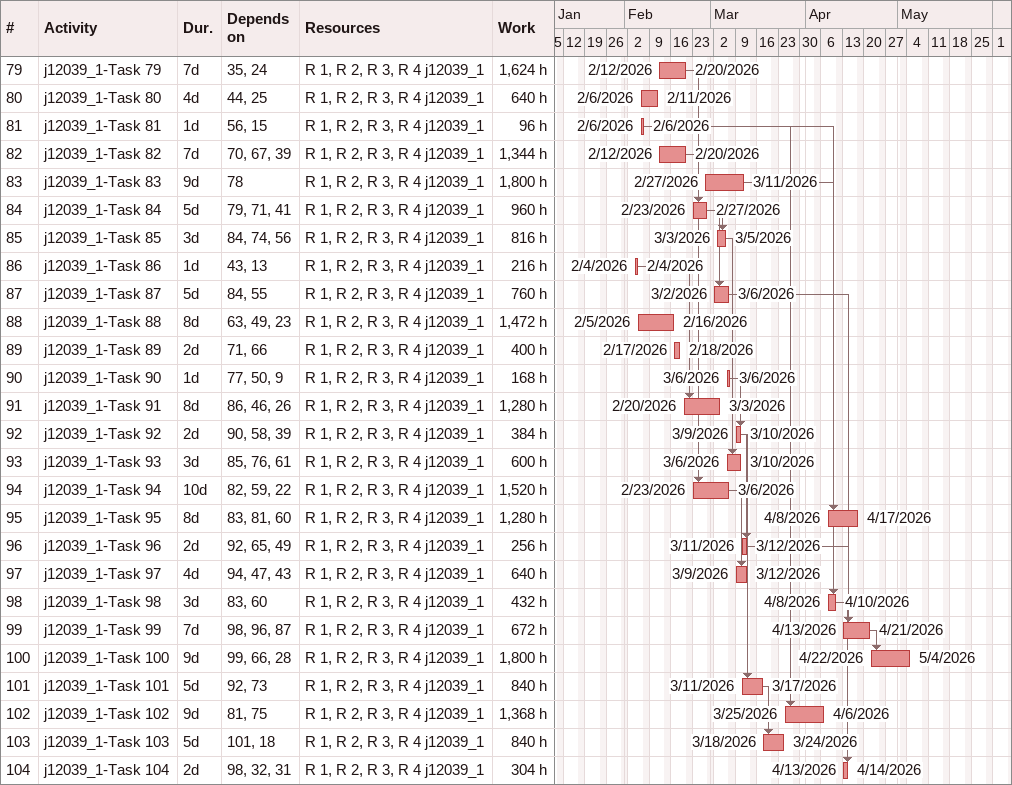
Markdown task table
| ID | Task | Duration | Start | Finish | Predecessors | Resources | Work (h) |
|---|---|---|---|---|---|---|---|
| 79 | j12039_1-Task 79 | 7d | 2026-02-12 | 2026-02-20 | 35, 24 | R 1, R 2, R 3, R 4 j12039_1 | 1624 |
| 80 | j12039_1-Task 80 | 4d | 2026-02-06 | 2026-02-11 | 44, 25 | R 1, R 2, R 3, R 4 j12039_1 | 640 |
| 81 | j12039_1-Task 81 | 1d | 2026-02-06 | 2026-02-06 | 56, 15 | R 1, R 2, R 3, R 4 j12039_1 | 96 |
| 82 | j12039_1-Task 82 | 7d | 2026-02-12 | 2026-02-20 | 70, 67, 39 | R 1, R 2, R 3, R 4 j12039_1 | 1344 |
| 83 | j12039_1-Task 83 | 9d | 2026-02-27 | 2026-03-11 | 78 | R 1, R 2, R 3, R 4 j12039_1 | 1800 |
| 84 | j12039_1-Task 84 | 5d | 2026-02-23 | 2026-02-27 | 79, 71, 41 | R 1, R 2, R 3, R 4 j12039_1 | 960 |
| 85 | j12039_1-Task 85 | 3d | 2026-03-03 | 2026-03-05 | 84, 74, 56 | R 1, R 2, R 3, R 4 j12039_1 | 816 |
| 86 | j12039_1-Task 86 | 1d | 2026-02-04 | 2026-02-04 | 43, 13 | R 1, R 2, R 3, R 4 j12039_1 | 216 |
| 87 | j12039_1-Task 87 | 5d | 2026-03-02 | 2026-03-06 | 84, 55 | R 1, R 2, R 3, R 4 j12039_1 | 760 |
| 88 | j12039_1-Task 88 | 8d | 2026-02-05 | 2026-02-16 | 63, 49, 23 | R 1, R 2, R 3, R 4 j12039_1 | 1472 |
| 89 | j12039_1-Task 89 | 2d | 2026-02-17 | 2026-02-18 | 71, 66 | R 1, R 2, R 3, R 4 j12039_1 | 400 |
| 90 | j12039_1-Task 90 | 1d | 2026-03-06 | 2026-03-06 | 77, 50, 9 | R 1, R 2, R 3, R 4 j12039_1 | 168 |
| 91 | j12039_1-Task 91 | 8d | 2026-02-20 | 2026-03-03 | 86, 46, 26 | R 1, R 2, R 3, R 4 j12039_1 | 1280 |
| 92 | j12039_1-Task 92 | 2d | 2026-03-09 | 2026-03-10 | 90, 58, 39 | R 1, R 2, R 3, R 4 j12039_1 | 384 |
| 93 | j12039_1-Task 93 | 3d | 2026-03-06 | 2026-03-10 | 85, 76, 61 | R 1, R 2, R 3, R 4 j12039_1 | 600 |
| 94 | j12039_1-Task 94 | 10d | 2026-02-23 | 2026-03-06 | 82, 59, 22 | R 1, R 2, R 3, R 4 j12039_1 | 1520 |
| 95 | j12039_1-Task 95 | 8d | 2026-04-08 | 2026-04-17 | 83, 81, 60 | R 1, R 2, R 3, R 4 j12039_1 | 1280 |
| 96 | j12039_1-Task 96 | 2d | 2026-03-11 | 2026-03-12 | 92, 65, 49 | R 1, R 2, R 3, R 4 j12039_1 | 256 |
| 97 | j12039_1-Task 97 | 4d | 2026-03-09 | 2026-03-12 | 94, 47, 43 | R 1, R 2, R 3, R 4 j12039_1 | 640 |
| 98 | j12039_1-Task 98 | 3d | 2026-04-08 | 2026-04-10 | 83, 60 | R 1, R 2, R 3, R 4 j12039_1 | 432 |
| 99 | j12039_1-Task 99 | 7d | 2026-04-13 | 2026-04-21 | 98, 96, 87 | R 1, R 2, R 3, R 4 j12039_1 | 672 |
| 100 | j12039_1-Task 100 | 9d | 2026-04-22 | 2026-05-04 | 99, 66, 28 | R 1, R 2, R 3, R 4 j12039_1 | 1800 |
| 101 | j12039_1-Task 101 | 5d | 2026-03-11 | 2026-03-17 | 92, 73 | R 1, R 2, R 3, R 4 j12039_1 | 840 |
| 102 | j12039_1-Task 102 | 9d | 2026-03-25 | 2026-04-06 | 81, 75 | R 1, R 2, R 3, R 4 j12039_1 | 1368 |
| 103 | j12039_1-Task 103 | 5d | 2026-03-18 | 2026-03-24 | 101, 18 | R 1, R 2, R 3, R 4 j12039_1 | 840 |
| 104 | j12039_1-Task 104 | 2d | 2026-04-13 | 2026-04-14 | 98, 32, 31 | R 1, R 2, R 3, R 4 j12039_1 | 304 |
